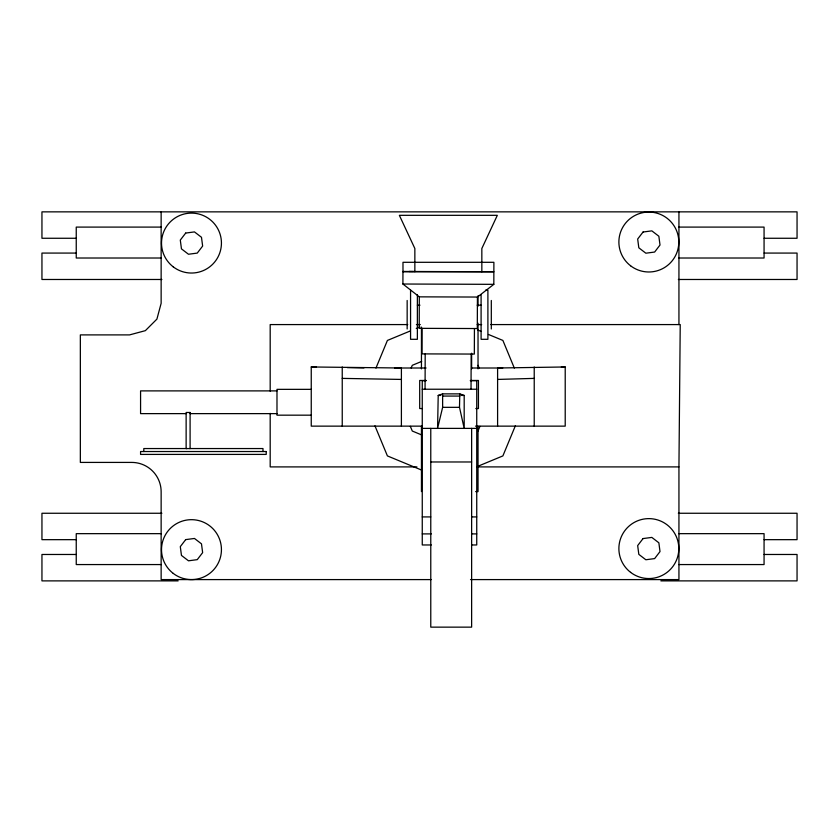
<?xml version="1.0" encoding="UTF-8"?>
<svg xmlns="http://www.w3.org/2000/svg" width="839" height="839" viewBox="0 0 839 839"><rect width="100%" height="100%" fill="white"/><g stroke="black" fill="none" stroke-linecap="round" stroke-linejoin="round"><path stroke-width="1.26" d="M409.023 271.479L493.867 271.773L402.982 271.752L402.982 262.303L493.888 262.303L493.825 284.337L477.422 297.048L419.311 296.849L402.909 284.022L402.951 271.458L413.449 271.5M419.311 296.849L419.206 328.343L477.307 328.542L477.422 297.048M422.09 328.353L422.007 353.89L474.339 354.068L474.434 328.531M425.069 389.254L425.195 353.901M471.036 389.265L471.161 354.058M470.511 579.592L678.94 579.592L678.94 466.904L680.23 324.578L490.784 324.578M442.614 393.869L438.21 395.431L437.58 428.383L442.635 407.334L442.614 393.869L459.782 393.869L464.187 395.431L464.187 428.383L459.499 407.334L459.782 393.869L459.782 396.071L442.856 396.071M375.945 368.101L387.408 340.435L410.261 330.975M411.162 368.006L412.285 365.311L421.671 361.42M478.01 431.036L479.96 426.327M515.335 425.845L502.886 455.913L477.622 466.379M416.28 328.479L419.888 326.979M475.493 426.139L565.213 426.139L565.213 366.968L497.6 368.006L497.6 426.139M561.291 367.073L565.213 366.968M497.6 379.427L534.223 378.389M161.445 227.096L76.244 227.096L76.244 258.013L161.445 258.013M678.877 227.096L764.067 227.096L764.067 258.013L678.877 258.013M76.192 238.266L41.95 238.266L41.95 211.858L797.05 211.858L797.05 238.266L764.109 238.266M76.192 253.074L41.95 253.074L41.95 279.481L161.885 279.481M764.109 253.074L797.05 253.074L797.05 279.481L678.342 279.481M485.634 290.137L487.899 290.137L487.899 339.302L481.093 339.302L481.093 294.573M417.371 305.186L419.972 305.186M477.192 305.186L481.093 305.186M407.744 324.578L270.189 324.578L270.189 391.173M416.385 324.578L420.297 324.578M477.181 324.578L481.649 324.578M422.195 426.139L311.248 426.139L311.248 366.968L401.399 368.006L401.399 426.139M394.645 368.006L426.097 368.006M471.602 368.006L502.76 368.006M426.233 380.466L419.699 380.466L419.699 408.551L422.311 408.551M470.606 380.466L478.44 380.466L478.44 408.551L475.828 408.551M426.149 380.665L422.258 380.665L422.258 544.962L431.34 544.962M470.249 380.665L476.741 380.665L476.741 544.962L471.549 544.962M422.258 389.233L476.741 389.233M311.248 389.348L276.985 389.348L276.985 415.169L311.248 415.169M276.985 390.89L140.574 390.89L140.574 413.627L186.132 413.627M438.21 395.431L440.811 395.431M461.586 395.431L464.187 395.431M442.635 407.334L459.499 407.334M190.096 413.627L276.985 413.627M422.258 428.383L476.741 428.383M187.024 448.55L143.805 448.55L143.805 451.529M189.645 448.55L262.985 448.55L262.985 451.529M430.774 461.974L471.633 461.974M416.92 466.904L270.189 466.904L270.189 413.375M477.181 466.904L678.94 466.904M475.65 491.591L478.031 491.591L478.031 426.317M161.885 513.258L41.95 513.258L41.95 539.666L76.192 539.666M678.342 513.258L797.05 513.258L797.05 539.666L764.109 539.666M422.258 516.918L430.774 516.918M471.633 516.918L476.741 516.918M161.445 533.656L76.244 533.656L76.244 564.563L161.445 564.563M678.877 533.656L764.067 533.656L764.067 564.563L678.877 564.563M422.258 533.898L431.34 533.898M471.549 533.898L476.741 533.898M76.192 554.474L41.95 554.474L41.95 580.882L178.141 580.882M764.109 554.474L797.05 554.474L797.05 580.882L660.859 580.882M431.183 579.592L161.14 579.592L161.14 491.78A29.365 29.365 0 0 0 131.786 462.415L80.345 462.415L80.345 334.897L129.563 334.897L145.357 330.66L156.914 319.103L161.14 303.309L161.14 211.858M402.909 284.022L493.825 284.337M311.248 366.968L316.387 367.052M347.262 367.597L363.979 367.902M342.239 378.389L401.399 379.427M477.622 329.979L481.229 331.468M488.445 334.457L502.886 340.435L514.338 368.101M421.671 434.927L412.285 431.036L410.334 426.348M421.084 469.861L387.408 455.913L374.949 425.845M478.01 365.311L479.121 368.006M678.94 211.858L678.94 324.578M534.223 366.968L534.223 426.139M491.308 300.477L491.308 328.972M481.838 271.752L481.838 248.512L497.328 215.319L399.364 215.319L414.854 248.512L414.854 271.752M478.031 295.768L478.031 306.204M478.031 323.183L478.031 368.877M471.633 353.209L471.633 368.877M471.633 428.383L471.633 627.142L430.774 627.142L430.774 428.383M421.451 327.095L421.451 368.877M421.451 426.317L421.451 491.591M417.371 294.573L417.371 339.302L410.565 339.302L410.565 290.137M407.156 300.477L407.156 328.972M342.239 366.968L342.239 426.139M185.692 233.064L180.301 240.08L181.455 248.858L188.481 254.248L197.259 253.095L202.639 246.068L201.486 237.29L194.47 231.91L185.692 233.064M185.692 539.613L180.301 546.64L181.455 555.418L188.481 560.809L197.259 559.644L202.639 552.628L201.486 543.85L194.47 538.46L185.692 539.613M643.062 232.015L637.671 239.031L638.825 247.809L645.852 253.2L654.63 252.046L660.01 245.019L658.856 236.241L651.84 230.861L643.062 232.015M643.062 538.565L637.671 545.591L638.825 554.369L645.852 559.76L654.63 558.596L660.01 551.58L658.856 542.802L651.84 537.411L643.062 538.565M190.096 412.484L186.132 412.484L186.132 448.582L190.096 448.582L190.096 412.484M266.215 451.529L140.574 451.529L140.574 454.413L266.215 454.413L266.215 451.529M173.233 266.844A29.963 29.963 0 0 0 221.181 246.991A29.963 29.963 0 0 0 180.007 215.392A29.963 29.963 0 0 0 173.233 266.844M630.603 572.355A29.963 29.963 0 0 0 678.552 552.492A29.963 29.963 0 0 0 637.378 520.904A29.963 29.963 0 0 0 630.603 572.355M173.233 573.404A29.963 29.963 0 0 0 221.181 553.541A29.963 29.963 0 0 0 180.007 521.952A29.963 29.963 0 0 0 173.233 573.404M630.603 265.795A29.963 29.963 0 0 0 678.552 245.942A29.963 29.963 0 0 0 637.378 214.344A29.963 29.963 0 0 0 630.603 265.795"/></g></svg>
